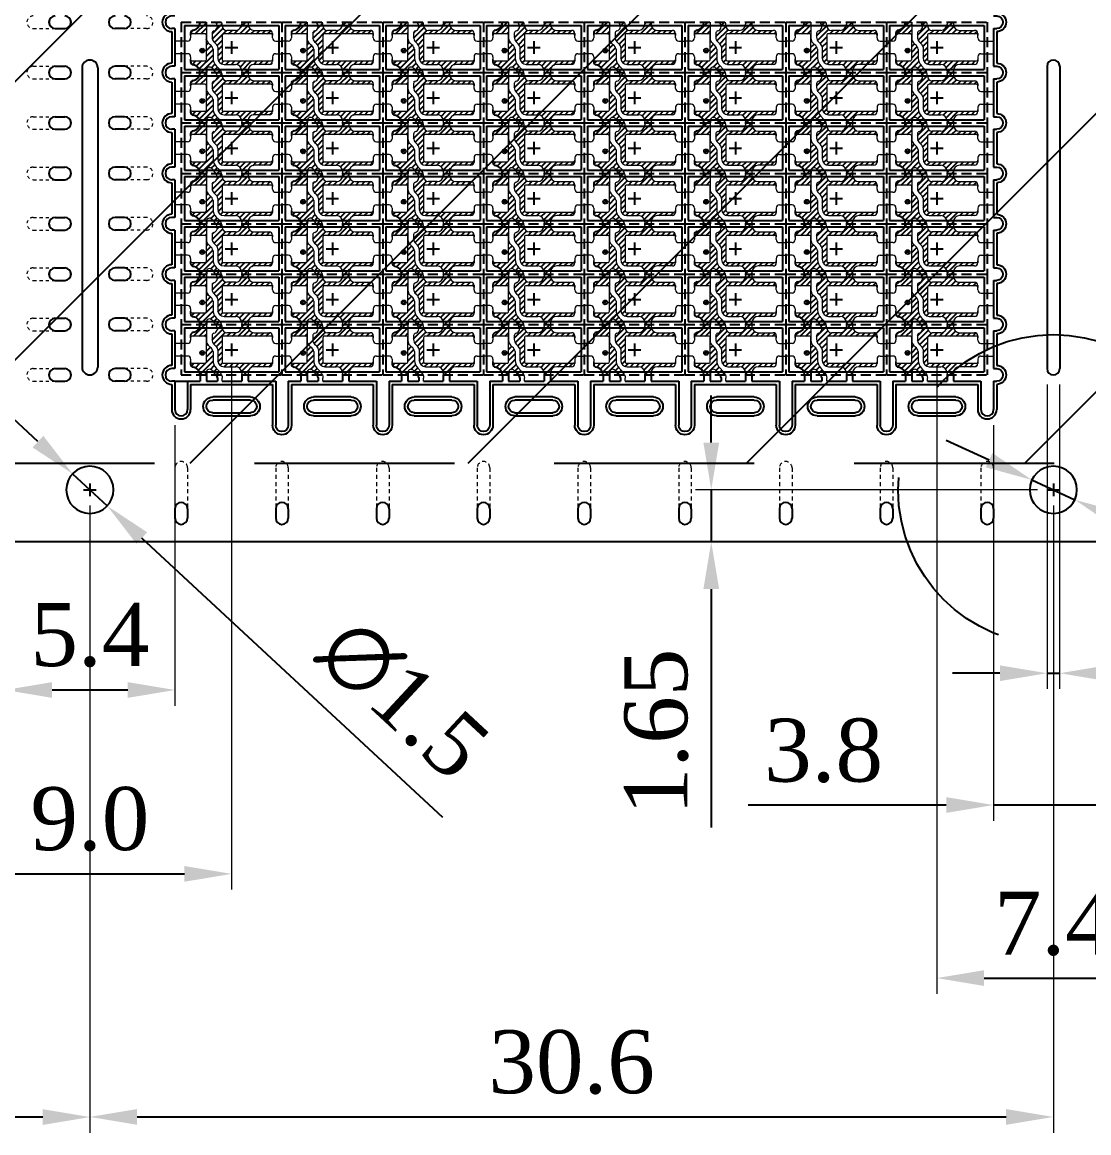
# Model space of a CAD drawing. Header units: millimetres. Extents: x -1672 to -743, y 1116 to 1403.
# Drawn here: x -1048.12 to -1014.25, y 1262.31 to 1297.58 of the extents above; entities that cross this region are included whole.
import ezdxf

# ---------------------------------------------------------------- set-up
doc = ezdxf.new("R2010")
doc.units = ezdxf.units.MM
doc.header["$MEASUREMENT"] = 0
doc.linetypes.add('HIDDEN', pattern=[9.525, 6.35, -3.175])
for name, color, linetype in [('\\M+2A4C1\\M+2B3CE\\M+2B944', 144, 'HIDDEN'), ('bottom side half etching', 6, 'Continuous'), ('c2', 2, 'Continuous'), ('c5', 5, 'Continuous'), ('Hatch', 1, 'HIDDEN')]:
    doc.layers.add(name, color=color, linetype=linetype)
for name, color, linetype, lineweight in [('Dimension', 3, 'Continuous', 5), ('LF', 4, 'Continuous', 25), ('Visble1', 6, 'Continuous', 20)]:
    doc.layers.add(name, color=color, linetype=linetype, lineweight=lineweight)
doc.styles.add('Jentech', font='romantic.ttf')
doc.dimstyles.new('ISO-25', dxfattribs={"dimtxt": 2, "dimasz": 1.5, "dimexe": 0.5, "dimexo": 0.5, "dimgap": 0.7, "dimtad": 1, "dimdec": 3, "dimdsep": 46, "dimtxsty": 'Jentech', "dimcen": 2.5, "dimclre": 256, "dimclrt": 1, "dimadec": 0, "dimazin": 0, "dimtfac": 1, "dimtdec": 3, "dimtmove": 0, "dimatfit": 3, "dimfxl": 0, "dimlwe": -1, "dimarcsym": 0})

# ---------------------------------------------------------------- blocks, each defined once
blk = doc.blocks.new('*D132')
at = {"layer": 'Defpoints', "color": 0}
for p in [(-1015.572, 1286.581), (-1015.172, 1286.581), (-1015.172, 1276.908)]:
    blk.add_point(p, dxfattribs=at)
at = {"layer": 'Dimension'}
for p, q in [((-1015.572, 1286.081), (-1015.572, 1276.408)), ((-1015.172, 1286.081), (-1015.172, 1276.408))]:
    blk.add_line(p, q, dxfattribs=at)
at = {"layer": 'Dimension', "color": 0, "lineweight": -2}
for p, q in [((-1017.072, 1276.908), (-1018.572, 1276.908)), ((-1015.572, 1276.908), (-1015.172, 1276.908)), ((-1013.672, 1276.908), (-1007.225, 1276.908))]:
    blk.add_line(p, q, dxfattribs=at)
at = {"layer": 'Dimension', "color": 0}
for points in [[(-1017.072, 1277.158), (-1017.072, 1276.658), (-1015.572, 1276.908)], [(-1013.672, 1277.158), (-1013.672, 1276.658), (-1015.172, 1276.908)]]:
    blk.add_solid(points, dxfattribs=at)
at = {"layer": 'Dimension', "color": 1, "insert": (-1009.698, 1278.632), "char_height": 2, "attachment_point": 5, "style": 'Jentech'}
blk.add_mtext('0.4', dxfattribs=at)
blk = doc.blocks.new('*D85')
at = {"layer": 'Defpoints', "color": 0}
for p in [(-1017.272, 1285.281), (-1013.472, 1285.281), (-1017.272, 1272.722)]:
    blk.add_point(p, dxfattribs=at)
at = {"layer": 'Dimension'}
for p, q in [((-1017.272, 1284.781), (-1017.272, 1272.222)), ((-1013.472, 1284.781), (-1013.472, 1272.222))]:
    blk.add_line(p, q, dxfattribs=at)
at = {"layer": 'Dimension', "color": 0, "lineweight": -2}
for p, q in [((-1018.772, 1272.722), (-1025.068, 1272.722)), ((-1013.472, 1272.722), (-1017.272, 1272.722)), ((-1011.972, 1272.722), (-1010.472, 1272.722))]:
    blk.add_line(p, q, dxfattribs=at)
at = {"layer": 'Dimension', "color": 0}
for points in [[(-1018.772, 1272.972), (-1018.772, 1272.472), (-1017.272, 1272.722)], [(-1011.972, 1272.972), (-1011.972, 1272.472), (-1013.472, 1272.722)]]:
    blk.add_solid(points, dxfattribs=at)
at = {"layer": 'Dimension', "color": 1, "insert": (-1022.67, 1274.444), "char_height": 2, "attachment_point": 5, "style": 'Jentech'}
blk.add_mtext('3.8', dxfattribs=at)
blk = doc.blocks.new('*D86')
at = {"layer": 'Defpoints', "color": 0}
for p in [(-1048.672, 1285.281), (-1043.272, 1285.281), (-1048.672, 1276.375)]:
    blk.add_point(p, dxfattribs=at)
at = {"layer": 'Dimension'}
for p, q in [((-1048.672, 1284.781), (-1048.672, 1275.875)), ((-1043.272, 1284.781), (-1043.272, 1275.875))]:
    blk.add_line(p, q, dxfattribs=at)
at = {"layer": 'Dimension', "color": 0, "lineweight": -2}
blk.add_line((-1044.772, 1276.375), (-1047.172, 1276.375), dxfattribs=at)
at = {"layer": 'Dimension', "color": 0}
for points in [[(-1047.172, 1276.625), (-1047.172, 1276.125), (-1048.672, 1276.375)], [(-1044.772, 1276.625), (-1044.772, 1276.125), (-1043.272, 1276.375)]]:
    blk.add_solid(points, dxfattribs=at)
at = {"layer": 'Dimension', "color": 1, "insert": (-1045.972, 1278.115), "char_height": 2, "attachment_point": 5, "style": 'Jentech'}
blk.add_mtext('5.4', dxfattribs=at)
blk = doc.blocks.new('*D134')
at = {"layer": 'Defpoints', "color": 0}
for p in [(-1046.522, 1283.241), (-1045.422, 1282.221)]:
    blk.add_point(p, dxfattribs=at)
at = {"layer": 'Dimension', "color": 0, "lineweight": -2}
for p, q in [((-1047.621, 1284.261), (-1048.72, 1285.282)), ((-1046.522, 1283.241), (-1045.422, 1282.221)), ((-1034.765, 1272.329), (-1044.323, 1281.2))]:
    blk.add_line(p, q, dxfattribs=at)
at = {"layer": 'Dimension', "color": 0}
for points in [[(-1047.451, 1284.445), (-1047.791, 1284.078), (-1046.522, 1283.241)], [(-1044.153, 1281.383), (-1044.493, 1281.017), (-1045.422, 1282.221)]]:
    blk.add_solid(points, dxfattribs=at)
at = {"layer": 'Dimension', "color": 1, "insert": (-1036.019, 1276.091), "char_height": 2, "attachment_point": 5, "rotation": 317.1345, "style": 'Jentech'}
blk.add_mtext('∅1.5', dxfattribs=at)
blk = doc.blocks.new('*D91')
at = {"layer": 'Defpoints', "color": 0}
for p in [(-1050.472, 1287.181), (-1041.472, 1287.181), (-1041.472, 1270.536)]:
    blk.add_point(p, dxfattribs=at)
at = {"layer": 'Dimension'}
for p, q in [((-1050.472, 1286.681), (-1050.472, 1270.036)), ((-1041.472, 1286.681), (-1041.472, 1270.036))]:
    blk.add_line(p, q, dxfattribs=at)
at = {"layer": 'Dimension', "color": 0, "lineweight": -2}
blk.add_line((-1048.972, 1270.536), (-1042.972, 1270.536), dxfattribs=at)
at = {"layer": 'Dimension', "color": 0}
for points in [[(-1048.972, 1270.786), (-1048.972, 1270.286), (-1050.472, 1270.536)], [(-1042.972, 1270.786), (-1042.972, 1270.286), (-1041.472, 1270.536)]]:
    blk.add_solid(points, dxfattribs=at)
at = {"layer": 'Dimension', "color": 1, "insert": (-1045.972, 1272.27), "char_height": 2, "attachment_point": 5, "style": 'Jentech'}
blk.add_mtext('9.0', dxfattribs=at)
blk = doc.blocks.new('*D92')
at = {"layer": 'Defpoints', "color": 0}
for p in [(-1019.072, 1287.181), (-1011.672, 1287.181), (-1011.672, 1267.227)]:
    blk.add_point(p, dxfattribs=at)
at = {"layer": 'Dimension'}
for p, q in [((-1019.072, 1286.681), (-1019.072, 1266.727)), ((-1011.672, 1286.681), (-1011.672, 1266.727))]:
    blk.add_line(p, q, dxfattribs=at)
at = {"layer": 'Dimension', "color": 0, "lineweight": -2}
blk.add_line((-1017.572, 1267.227), (-1013.172, 1267.227), dxfattribs=at)
at = {"layer": 'Dimension', "color": 0}
for points in [[(-1017.572, 1267.477), (-1017.572, 1266.977), (-1019.072, 1267.227)], [(-1013.172, 1267.477), (-1013.172, 1266.977), (-1011.672, 1267.227)]]:
    blk.add_solid(points, dxfattribs=at)
at = {"layer": 'Dimension', "color": 1, "insert": (-1015.372, 1268.95), "char_height": 2, "attachment_point": 5, "style": 'Jentech'}
blk.add_mtext('7.4', dxfattribs=at)
blk = doc.blocks.new('*U30')
at = {"layer": 'bottom side half etching'}
for p, q in [((-0.6, 0.3), (0.6, 0.3)), ((0.6, -0.3), (-0.6, -0.3))]:
    blk.add_line(p, q, dxfattribs=at)
for centre, start, end in [((-0.6, 0), 90, 270), ((0.6, 0), 270, 90)]:
    blk.add_arc(centre, 0.3, start, end, dxfattribs=at)
at = {"layer": 'LF'}
for p, q in [((-0.6, 0.2), (0.6, 0.2)), ((0.6, -0.2), (-0.6, -0.2))]:
    blk.add_line(p, q, dxfattribs=at)
for centre, start, end in [((-0.6, 0), 90, 270), ((0.6, 0), 270, 90)]:
    blk.add_arc(centre, 0.2, start, end, dxfattribs=at)
blk = doc.blocks.new('*U27')
at = {"layer": 'bottom side half etching'}
for p, q in [((-0.3, -0.75), (-0.3, 0.55)), ((0.3, -0.75), (0.3, 0.55))]:
    blk.add_line(p, q, dxfattribs=at)
blk.add_arc((0, 0.55), 0.3, 0, 180, dxfattribs=at)
at = {"layer": 'LF'}
for p, q in [((-0.2, -0.85), (-0.2, 0.55)), ((0.2, -0.85), (0.2, 0.55))]:
    blk.add_line(p, q, dxfattribs=at)
blk.add_arc((0, 0.55), 0.2, 0, 180, dxfattribs=at)
blk = doc.blocks.new('*U40')
at = {"layer": 'bottom side half etching'}
blk.add_line((-1.3, 0.2), (1.3, 0.2), dxfattribs=at)
at = {"layer": 'LF'}
for p, q in [((-1.4, 0.1), (-1, 0.1)), ((-1, -0.1), (-1, 0.1)), ((-0.8, 0.1), (-0.45, 0.1)), ((-0.8, -0.1), (-0.8, 0.1)), ((-0.45, 0.014), (-0.45, 0.1)), ((-0.3, 0.1), (0.325, 0.1)), ((0.325, -0.1), (0.325, 0.1)), ((0.525, 0.1), (1.4, 0.1)), ((0.525, -0.1), (0.525, 0.1))]:
    blk.add_line(p, q, dxfattribs=at)
at = {"layer": 'LF', "lineweight": 9}
for p, q in [((-0.3, 0.1), (-0.3, -0.001)), ((-0.3, 0.01), (-0.3, -0.001)), ((-0.512, -0.1), (-0.471, -0.048))]:
    blk.add_line(p, q, dxfattribs=at)
at = {"layer": 'LF'}
blk.add_arc((-0.55, 0.014), 0.1, 321.8974, 0, dxfattribs=at)
at = {"layer": 'LF', "lineweight": 9}
blk.add_arc((-0.6, -0.001), 0.3, 340.7018, 0, dxfattribs=at)
blk = doc.blocks.new('*U23')
at = {"layer": 'bottom side half etching'}
blk.add_arc((0.15, 0), 0.3, 90, 270, dxfattribs=at)
at = {"layer": 'LF'}
for p, q in [((0.25, 0.2), (0.15, 0.2)), ((0.25, -0.2), (0.15, -0.2))]:
    blk.add_line(p, q, dxfattribs=at)
blk.add_arc((0.15, 0), 0.2, 90, 270, dxfattribs=at)
blk = doc.blocks.new('*U28')
at = {"layer": 'LF'}
blk.add_line((-0.2, 0), (0.2, 0), dxfattribs=at)
blk = doc.blocks.new('*U26')
at = {"layer": 'bottom side half etching'}
blk.add_arc((0.15, 0), 0.3, 90, 270, dxfattribs=at)
at = {"layer": 'LF'}
for p, q in [((0.25, 0.2), (0.15, 0.2)), ((0.25, -0.2), (0.15, -0.2))]:
    blk.add_line(p, q, dxfattribs=at)
blk.add_arc((0.15, 0), 0.2, 90, 270, dxfattribs=at)
blk = doc.blocks.new('*D154')
at = {"layer": 'Defpoints', "color": 0}
for p in [(-1045.972, 1282.731), (-1015.372, 1282.731), (-1015.372, 1262.818)]:
    blk.add_point(p, dxfattribs=at)
at = {"layer": 'Dimension'}
for p, q in [((-1045.972, 1282.231), (-1045.972, 1262.318)), ((-1015.372, 1282.231), (-1015.372, 1262.318))]:
    blk.add_line(p, q, dxfattribs=at)
at = {"layer": 'Dimension', "color": 0, "lineweight": -2}
blk.add_line((-1044.472, 1262.818), (-1016.872, 1262.818), dxfattribs=at)
at = {"layer": 'Dimension', "color": 0}
for points in [[(-1044.472, 1263.068), (-1044.472, 1262.568), (-1045.972, 1262.818)], [(-1016.872, 1263.068), (-1016.872, 1262.568), (-1015.372, 1262.818)]]:
    blk.add_solid(points, dxfattribs=at)
at = {"layer": 'Dimension', "color": 1, "insert": (-1030.672, 1264.549), "char_height": 2, "attachment_point": 5, "style": 'Jentech'}
blk.add_mtext('30.6', dxfattribs=at)
blk = doc.blocks.new('*D155')
at = {"layer": 'Defpoints', "color": 0}
for p in [(-1076.572, 1282.731), (-1045.972, 1282.731), (-1076.572, 1262.814)]:
    blk.add_point(p, dxfattribs=at)
at = {"layer": 'Dimension'}
for p, q in [((-1076.572, 1282.231), (-1076.572, 1262.314)), ((-1045.972, 1282.231), (-1045.972, 1262.314))]:
    blk.add_line(p, q, dxfattribs=at)
at = {"layer": 'Dimension', "color": 0, "lineweight": -2}
blk.add_line((-1047.472, 1262.814), (-1075.072, 1262.814), dxfattribs=at)
at = {"layer": 'Dimension', "color": 0}
for points in [[(-1075.072, 1263.064), (-1075.072, 1262.564), (-1076.572, 1262.814)], [(-1047.472, 1263.064), (-1047.472, 1262.564), (-1045.972, 1262.814)]]:
    blk.add_solid(points, dxfattribs=at)
at = {"layer": 'Dimension', "color": 1, "insert": (-1061.272, 1264.545), "char_height": 2, "attachment_point": 5, "style": 'Jentech'}
blk.add_mtext('30.6', dxfattribs=at)
blk = doc.blocks.new('*D157')
at = {"layer": 'Defpoints', "color": 0}
for p in [(-1015.372, 1282.731), (-1026.238, 1281.081), (-1015.572, 1281.081)]:
    blk.add_point(p, dxfattribs=at)
at = {"layer": 'Dimension', "color": 0, "lineweight": -2}
for p, q in [((-1026.238, 1284.231), (-1026.238, 1285.731)), ((-1026.238, 1282.731), (-1026.238, 1281.081)), ((-1026.238, 1279.581), (-1026.238, 1272.012))]:
    blk.add_line(p, q, dxfattribs=at)
at = {"layer": 'Dimension'}
for p, q in [((-1015.872, 1282.731), (-1026.738, 1282.731)), ((-1016.072, 1281.081), (-1026.738, 1281.081))]:
    blk.add_line(p, q, dxfattribs=at)
at = {"layer": 'Dimension', "color": 0}
for points in [[(-1026.488, 1284.231), (-1025.988, 1284.231), (-1026.238, 1282.731)], [(-1026.488, 1279.581), (-1025.988, 1279.581), (-1026.238, 1281.081)]]:
    blk.add_solid(points, dxfattribs=at)
at = {"layer": 'Dimension', "color": 1, "insert": (-1027.978, 1275.046), "char_height": 2, "attachment_point": 5, "rotation": 90, "style": 'Jentech'}
blk.add_mtext('1.65', dxfattribs=at)
blk = doc.blocks.new('*D159')
at = {"layer": 'Defpoints', "color": 0}
for p in [(-1016.053, 1283.045), (-1014.691, 1282.416)]:
    blk.add_point(p, dxfattribs=at)
at = {"layer": 'Dimension', "color": 0, "lineweight": -2}
for p, q in [((-1017.415, 1283.674), (-1018.776, 1284.303)), ((-1016.053, 1283.045), (-1014.691, 1282.416)), ((-1001.38, 1276.268), (-1013.329, 1281.787))]:
    blk.add_line(p, q, dxfattribs=at)
at = {"layer": 'Dimension', "color": 0}
for points in [[(-1017.31, 1283.901), (-1017.519, 1283.447), (-1016.053, 1283.045)], [(-1013.224, 1282.014), (-1013.434, 1281.56), (-1014.691, 1282.416)]]:
    blk.add_solid(points, dxfattribs=at)
at = {"layer": 'Dimension', "color": 1, "insert": (-1003.739, 1279.455), "char_height": 2, "attachment_point": 5, "rotation": 335.2078, "style": 'Jentech'}
blk.add_mtext('∅1.5', dxfattribs=at)
blk = doc.blocks.new('without tunnel')
at = {"layer": 'Dimension'}
h = blk.add_hatch(dxfattribs=at)
h.set_pattern_fill('AR-HBONE', color=256, scale=0.2, style=0)
h.set_pattern_definition([(45, (-4678.2712, -3546.139), (9e-17, 1.13137085), [2.4, -0.8]), (135, (-4677.70555, -3545.5733), (9e-17, 1.13137085), [2.4, -0.8])])
h.paths.add_polyline_path([(-20.1, -2, 1), (-17.1, -2, 1)])
at = {"layer": 'Hatch'}
h = blk.add_hatch(dxfattribs=at)
h.set_pattern_fill('ANSI31', color=256, scale=20)
h.set_pattern_definition([(45, (2985.13, -1225.2742), (-1.767767, 1.767767), [])])
h.paths.add_polyline_path([(-16, 14), (-20.42, 14, -0.259589), (-24.29, 11.05, 0.372825), (-26, 9.07), (-26, 7.6, -0.414214), (-25, 8.6), (-17, 8.6, -0.414214), (-16, 7.6)])
h.paths.add_polyline_path([(-16, 16), (-20, 16, -0.103244), (-20.42, 14), (-16, 14)])
h.paths.add_polyline_path([(-9.75, -11.75, -0.198912), (-11.8, -6.8), (-11.8, -1.13, 0.172187), (-13.57, 1.7), (-14.83, 2.96, -0.198912), (-16, 5.78), (-16, -7.6, -0.414214), (-17, -8.6), (-25, -8.6, -0.414214), (-26, -7.6), (-26, -9.07, 0.372825), (-24.29, -11.05, -0.259589), (-20.42, -14), (-15.95, -14, -0.630407), (-12.43, -13.22), (-11.81, -14), (-7.51, -14, 0.014872), (-7.76, -13.74)])
h.paths.add_polyline_path([(-16, -14.45, -0.056727), (-15.95, -14), (-20.42, -14, -0.103244), (-20, -16), (-16, -16)])
h.paths.add_polyline_path([(-7.51, -14), (-11.81, -14), (-10.24, -16), (-6.34, -16, 0.097582)])
h.paths.add_polyline_path([(-5, 8.6), (25, 8.6, -0.414214), (26, 7.6), (26, 8.8, 0.414214), (24, 10.8), (14.5, 10.8, -0.356394), (10.58, 14), (6.42, 14, -0.356394), (2.5, 10.8), (-3, 10.8, -0.414214), (-6, 13.8), (-6, 14), (-9.08, 14, -0.393336), (-11.23, 10.52, 0.337319), (-12.4, 8.98), (-12.4, 6.43, 0.198912), (-11.23, 3.6), (-10.57, 2.94, -0.172187), (-8.8, 0.11), (-8.8, -6.8, 0.414214), (-4.8, -10.8), (2.5, -10.8, -0.356394), (6.42, -14), (10.58, -14, -0.356394), (14.5, -10.8), (24, -10.8, 0.414214), (26, -8.8), (26, -7.6, -0.414214), (25, -8.6), (-5, -8.6, -0.414214), (-6, -7.6), (-6, 7.6, -0.414214)])
h.paths.add_polyline_path([(-6.34, 16), (-10.24, 16), (-9.66, 15.26, -0.117374), (-9.08, 14), (-6, 14, 0.085121)])
h.paths.add_polyline_path([(10.5, 16), (6.5, 16), (6.5, 14.8, -0.050382), (6.42, 14), (10.58, 14, -0.050382), (10.5, 14.8)])
h.paths.add_polyline_path([(10.5, -14.8, -0.050382), (10.58, -14), (6.42, -14, -0.050382), (6.5, -14.8), (6.5, -16), (10.5, -16)])
at = {"layer": '\\M+2A4C1\\M+2B3CE\\M+2B944'}
for p, q in [((-32, 16), (-32, -16)), ((-32, 16), (32, 16)), ((32, 16), (32, -16)), ((-32, -16), (32, -16))]:
    blk.add_line(p, q, dxfattribs=at)
at = {"layer": 'bottom side half etching', "lineweight": 9}
blk.add_line((-26, 7.6), (-26, 6), dxfattribs=at)
for points in [[(-26, -7.6), (-26, -7.6, 0.414214), (-25, -8.6), (-17, -8.6, 0.414214), (-16, -7.6), (-16, 7.6, 0.414214), (-17, 8.6), (-25, 8.6, 0.414214), (-26, 7.6), (-26, 6)], [(26, 7.6), (26, 7.6, 0.414214), (25, 8.6), (-5, 8.6, 0.414214), (-6, 7.6), (-6, -7.6, 0.414214), (-5, -8.6), (25, -8.6, 0.414214), (26, -7.6), (26, -7.6)]]:
    blk.add_lwpolyline(points, format="xyb", dxfattribs=at)
for centre, start, end in [((-28, 6), 270, 0), ((28, 6), 180, 270), ((-28, -6), 0, 90), ((28, -6), 90, 180)]:
    blk.add_arc(centre, 2, start, end, dxfattribs=at)
at = {"layer": 'c2'}
for p, q in [((-30, 14), (-30, -14)), ((-30, 14), (30, 14)), ((30, 14), (30, -14)), ((-4, 0), (4, 0)), ((0, 4), (0, -4)), ((-30, -14), (30, -14))]:
    blk.add_line(p, q, dxfattribs=at)
at = {"layer": 'LF', "lineweight": 9}
for p, q in [((-16, 16), (-16, 5.78)), ((-10.24, 16), (-9.66, 15.26)), ((6.5, 16), (6.5, 14.8)), ((10.5, 16), (10.5, 14.8)), ((-26, 7.54), (-26, 9.07)), ((-12.4, 8.98), (-12.4, 6.43)), ((-6, 13.8), (-6, 14.02)), ((2.5, 10.8), (-3, 10.8)), ((14.5, 10.8), (24, 10.8)), ((26, 8.8), (26, 7.6)), ((-14.83, 2.96), (-13.57, 1.7)), ((-14.83, 2.96), (-13.57, 1.7)), ((-11.23, 3.6), (-10.57, 2.94)), ((-11.23, 3.6), (-10.57, 2.94)), ((-8.8, 0.11), (-8.8, -6.8)), ((-11.8, -1.13), (-11.8, -6.8)), ((-26, -9.07), (-26, -7.54)), ((-12.43, -13.22), (-10.24, -16)), ((-9.75, -11.75), (-7.76, -13.74)), ((-4.8, -10.8), (2.5, -10.8)), ((24, -10.8), (14.5, -10.8)), ((26, -7.6), (26, -8.8)), ((6.5, -14.8), (6.5, -16)), ((10.5, -14.8), (10.5, -16))]:
    blk.add_line(p, q, dxfattribs=at)
at = {"layer": 'LF', "ltscale": 0.1}
blk.add_line((-16, -14.45), (-16, -16), dxfattribs=at)
at = {"layer": 'LF', "lineweight": 9}
blk.add_circle((-18.6, -2), 1.5, dxfattribs=at)
at = {"layer": 'LF', "ltscale": 0.1}
for centre, radius, start, end in [((-25, 16), 5, 278.21321, 0), ((-24, 9.07), 2, 98.21321, 180), ((-24, -9.07), 2, 180, 261.78679), ((-25, -16), 5, 0, 81.78679)]:
    blk.add_arc(centre, radius, start, end, dxfattribs=at)
at = {"layer": 'LF', "lineweight": 9}
for centre, radius, start, end in [((-12.02, 13.41), 3, 285.4391, 38.10257), ((-12, 14.02), 6, 0, 19.29823), ((2.5, 14.8), 4, 270, 0), ((14.5, 14.8), 4, 180, 270), ((-10.8, 8.98), 1.6, 105.14573, 180), ((-3, 13.8), 3, 180, 270), ((24, 8.8), 2, 0, 90), ((-12, 5.78), 4, 180, 225), ((-16.67, -2.21), 4.99, 12.52119, 51.60039), ((-8.4, 6.43), 4, 180, 225), ((-8.4, 6.43), 4, 180, 225), ((-13.67, -0.97), 4.99, 12.52119, 51.60039), ((-4.8, -6.8), 7, 180, 225), ((-4.8, -6.8), 4, 180, 270), ((-14, -14.45), 2, 38.10257, 180), ((-12, -17.98), 6, 19.29823, 45), ((2.5, -14.8), 4, 360, 90), ((14.5, -14.8), 4, 90, 180), ((24, -8.8), 2, 270, 360)]:
    blk.add_arc(centre, radius, start, end, dxfattribs=at)
at = {"layer": 'Visble1'}
for p, q in [((26, 6), (26, 7.6)), ((-28, 4), (-32, 4)), ((28, 4), (32, 4)), ((-28, -4), (-32, -4)), ((-26, -6), (-26, -7.6)), ((26, -6), (26, -7.6)), ((28, -4), (32, -4))]:
    blk.add_line(p, q, dxfattribs=at)
blk = doc.blocks.new('Edge')
at = {"layer": 'LF'}
for p, q in [((0, 0.6), (0, 0)), ((0, 0), (0, -0.6))]:
    blk.add_line(p, q, dxfattribs=at)
at = {"layer": 'Visble1'}
for p, q in [((0.2, 0.2), (0, 0.2)), ((0.2, -0.2), (0, -0.2))]:
    blk.add_line(p, q, dxfattribs=at)

msp = doc.modelspace()

# ---------------------------------------------------------------- hatches: boundary and pattern name
at = {"layer": 'Hatch', "lineweight": -2}
h = msp.add_hatch(dxfattribs=at)
h.set_pattern_fill('ANSI31', color=256, scale=50)
h.set_pattern_definition([(45, (-1418.952, 1800.1436), (-4.41942, 4.41942), [])])
h.paths.add_polyline_path([(-1107.422, 1353.5807), (-1107.422, 1283.5807), (-985.0219, 1283.5807), (-985.0219, 1353.5807)])

# ---------------------------------------------------------------- linework, layer by layer
at = {"layer": 'bottom side half etching'}
for p, q in [((-1043.3719, 1297.2807), (-1043.3719, 1296.2807)), ((-1017.1719, 1297.2807), (-1017.1719, 1296.2807)), ((-1043.3719, 1295.6807), (-1043.3719, 1294.6807)), ((-1017.1719, 1295.6807), (-1017.1719, 1294.6807)), ((-1043.3719, 1294.0807), (-1043.3719, 1293.0807)), ((-1017.1719, 1294.0807), (-1017.1719, 1293.0807)), ((-1043.3719, 1292.4807), (-1043.3719, 1291.4807)), ((-1017.1719, 1292.4807), (-1017.1719, 1291.4807)), ((-1043.3719, 1290.8807), (-1043.3719, 1289.8807)), ((-1017.1719, 1290.8807), (-1017.1719, 1289.8807)), ((-1043.3719, 1289.2807), (-1043.3719, 1288.2807)), ((-1017.1719, 1289.2807), (-1017.1719, 1288.2807)), ((-1043.3719, 1287.6807), (-1043.3719, 1286.6807)), ((-1017.1719, 1287.6807), (-1017.1719, 1286.6807)), ((-1043.3719, 1286.0807), (-1043.3719, 1285.2807)), ((-1042.7719, 1286.0807), (-1042.7719, 1285.2807)), ((-1017.7719, 1286.0807), (-1017.7719, 1285.2807)), ((-1017.1719, 1286.0807), (-1017.1719, 1285.2807))]:
    msp.add_line(p, q, dxfattribs=at)
for centre in [(-1043.0719, 1285.2807), (-1017.4719, 1285.2807)]:
    msp.add_arc(centre, 0.3, 180, 0, dxfattribs=at)
at = {"layer": 'c2'}
for p, q in [((-1046.1719, 1282.7307), (-1045.7719, 1282.7307)), ((-1046.1719, 1282.7307), (-1045.7719, 1282.7307)), ((-1046.1719, 1282.7307), (-1045.7719, 1282.7307)), ((-1046.1719, 1282.7307), (-1045.7719, 1282.7307)), ((-1045.9719, 1282.9307), (-1045.9719, 1282.5307)), ((-1045.9719, 1282.9307), (-1045.9719, 1282.5307)), ((-1045.9719, 1282.9307), (-1045.9719, 1282.5307)), ((-1045.9719, 1282.9307), (-1045.9719, 1282.5307))]:
    msp.add_line(p, q, dxfattribs=at)
at = {"layer": 'c5'}
for p, q in [((-1015.5719, 1282.7307), (-1015.1719, 1282.7307)), ((-1015.5719, 1282.7307), (-1015.1719, 1282.7307)), ((-1015.5719, 1282.7307), (-1015.1719, 1282.7307)), ((-1015.5719, 1282.7307), (-1015.1719, 1282.7307)), ((-1015.3719, 1282.9307), (-1015.3719, 1282.5307)), ((-1015.3719, 1282.9307), (-1015.3719, 1282.5307)), ((-1015.3719, 1282.9307), (-1015.3719, 1282.5307)), ((-1015.3719, 1282.9307), (-1015.3719, 1282.5307))]:
    msp.add_line(p, q, dxfattribs=at)
at = {"layer": 'Hatch'}
msp.add_line((-1107.422, 1283.5807), (-985.0219, 1283.5807), dxfattribs=at)
msp.add_circle((-1015.3719, 1282.7307), 4.9283, dxfattribs=at)
at = {"layer": 'LF'}
for p, q in [((-1047.0719, 1297.3807), (-1046.7719, 1297.3807)), ((-1044.8719, 1297.3807), (-1045.1719, 1297.3807)), ((-1047.0719, 1296.1807), (-1046.7719, 1296.1807)), ((-1046.2219, 1296.1307), (-1046.2219, 1286.6307)), ((-1045.7219, 1296.1307), (-1045.7219, 1286.6307)), ((-1044.8719, 1296.1807), (-1045.1719, 1296.1807)), ((-1015.5719, 1296.1807), (-1015.5719, 1286.5807)), ((-1015.1719, 1296.1807), (-1015.1719, 1286.5807)), ((-1047.0719, 1295.7807), (-1046.7719, 1295.7807)), ((-1044.8719, 1295.7807), (-1045.1719, 1295.7807)), ((-1047.0719, 1294.5807), (-1046.7719, 1294.5807)), ((-1044.8719, 1294.5807), (-1045.1719, 1294.5807)), ((-1047.0719, 1294.1807), (-1046.7719, 1294.1807)), ((-1044.8719, 1294.1807), (-1045.1719, 1294.1807)), ((-1047.0719, 1292.9807), (-1046.7719, 1292.9807)), ((-1044.8719, 1292.9807), (-1045.1719, 1292.9807)), ((-1047.0719, 1292.5807), (-1046.7719, 1292.5807)), ((-1044.8719, 1292.5807), (-1045.1719, 1292.5807)), ((-1043.2719, 1292.5807), (-1043.2719, 1292.0807)), ((-1047.0719, 1291.3807), (-1046.7719, 1291.3807)), ((-1044.8719, 1291.3807), (-1045.1719, 1291.3807)), ((-1047.0719, 1290.9807), (-1046.7719, 1290.9807)), ((-1044.8719, 1290.9807), (-1045.1719, 1290.9807)), ((-1047.0719, 1289.7807), (-1046.7719, 1289.7807)), ((-1044.8719, 1289.7807), (-1045.1719, 1289.7807)), ((-1047.0719, 1289.3807), (-1046.7719, 1289.3807)), ((-1044.8719, 1289.3807), (-1045.1719, 1289.3807)), ((-1047.0719, 1288.1807), (-1046.7719, 1288.1807)), ((-1044.8719, 1288.1807), (-1045.1719, 1288.1807)), ((-1047.0719, 1287.7807), (-1046.7719, 1287.7807)), ((-1044.8719, 1287.7807), (-1045.1719, 1287.7807)), ((-1047.0719, 1286.5807), (-1046.7719, 1286.5807)), ((-1044.8719, 1286.5807), (-1045.1719, 1286.5807)), ((-1047.0719, 1286.1807), (-1046.7719, 1286.1807)), ((-1044.8719, 1286.1807), (-1045.1719, 1286.1807)), ((-1043.2719, 1286.1807), (-1043.2719, 1285.2807)), ((-1042.8719, 1286.1807), (-1042.8719, 1285.2807)), ((-1017.6719, 1286.1807), (-1017.6719, 1285.2807)), ((-1017.2719, 1286.1807), (-1017.2719, 1285.2807)), ((-1043.2719, 1282.1307), (-1043.2719, 1281.8307)), ((-1042.8719, 1282.1307), (-1042.8719, 1281.8307)), ((-1040.0719, 1282.1307), (-1040.0719, 1281.8307)), ((-1039.6719, 1282.1307), (-1039.6719, 1281.8307)), ((-1036.8719, 1282.1307), (-1036.8719, 1281.8307)), ((-1036.4719, 1282.1307), (-1036.4719, 1281.8307)), ((-1033.6719, 1282.1307), (-1033.6719, 1281.8307)), ((-1033.2719, 1282.1307), (-1033.2719, 1281.8307)), ((-1030.4719, 1282.1307), (-1030.4719, 1281.8307)), ((-1030.0719, 1282.1307), (-1030.0719, 1281.8307)), ((-1027.2719, 1282.1307), (-1027.2719, 1281.8307)), ((-1026.8719, 1282.1307), (-1026.8719, 1281.8307)), ((-1024.0719, 1282.1307), (-1024.0719, 1281.8307)), ((-1023.6719, 1282.1307), (-1023.6719, 1281.8307)), ((-1020.8719, 1282.1307), (-1020.8719, 1281.8307)), ((-1020.4719, 1282.1307), (-1020.4719, 1281.8307)), ((-1017.6719, 1282.1307), (-1017.6719, 1281.8307)), ((-1017.2719, 1282.1307), (-1017.2719, 1281.8307)), ((-1045.9719, 1281.0807), (-1106.7719, 1281.0807)), ((-985.1719, 1281.0807), (-1045.9719, 1281.0807))]:
    msp.add_line(p, q, dxfattribs=at)
for centre, radius, start, end in [((-1047.0719, 1297.5807), 0.2, 90, 270), ((-1046.7719, 1297.5807), 0.2, 270, 90), ((-1045.1719, 1297.5807), 0.2, 90, 270), ((-1044.8719, 1297.5807), 0.2, 270, 90), ((-1047.0719, 1295.9807), 0.2, 90, 270), ((-1046.7719, 1295.9807), 0.2, 270, 90), ((-1045.9719, 1296.1307), 0.25, 90, 180), ((-1045.9719, 1296.1307), 0.25, 0, 90), ((-1045.1719, 1295.9807), 0.2, 90, 270), ((-1044.8719, 1295.9807), 0.2, 270, 90), ((-1015.3719, 1296.1807), 0.2, 90, 180), ((-1015.3719, 1296.1807), 0.2, 0, 90), ((-1047.0719, 1294.3807), 0.2, 90, 270), ((-1046.7719, 1294.3807), 0.2, 270, 90), ((-1045.1719, 1294.3807), 0.2, 90, 270), ((-1044.8719, 1294.3807), 0.2, 270, 90), ((-1047.0719, 1292.7807), 0.2, 90, 270), ((-1046.7719, 1292.7807), 0.2, 270, 90), ((-1045.1719, 1292.7807), 0.2, 90, 270), ((-1044.8719, 1292.7807), 0.2, 270, 90), ((-1047.0719, 1291.1807), 0.2, 90, 270), ((-1046.7719, 1291.1807), 0.2, 270, 90), ((-1045.1719, 1291.1807), 0.2, 90, 270), ((-1044.8719, 1291.1807), 0.2, 270, 90), ((-1047.0719, 1289.5807), 0.2, 90, 270), ((-1046.7719, 1289.5807), 0.2, 270, 90), ((-1045.1719, 1289.5807), 0.2, 90, 270), ((-1044.8719, 1289.5807), 0.2, 270, 90), ((-1047.0719, 1287.9807), 0.2, 90, 270), ((-1046.7719, 1287.9807), 0.2, 270, 90), ((-1045.1719, 1287.9807), 0.2, 90, 270), ((-1044.8719, 1287.9807), 0.2, 270, 90), ((-1047.0719, 1286.3807), 0.2, 90, 270), ((-1046.7719, 1286.3807), 0.2, 270, 90), ((-1045.9719, 1286.6307), 0.25, 180, 270), ((-1045.9719, 1286.6307), 0.25, 270, 0), ((-1045.1719, 1286.3807), 0.2, 90, 270), ((-1044.8719, 1286.3807), 0.2, 270, 90), ((-1015.3719, 1286.5807), 0.2, 180, 270), ((-1015.3719, 1286.5807), 0.2, 270, 0), ((-1043.0719, 1285.2807), 0.2, 180, 0), ((-1017.4719, 1285.2807), 0.2, 180, 0), ((-1045.9719, 1282.7307), 0.75, 90, 270), ((-1045.9719, 1282.7307), 0.75, 270, 90), ((-1015.3719, 1282.7307), 0.75, 90, 270), ((-1015.3719, 1282.7307), 0.75, 270, 90), ((-1043.0719, 1282.1307), 0.2, 0, 180), ((-1039.8719, 1282.1307), 0.2, 0, 180), ((-1036.6719, 1282.1307), 0.2, 0, 180), ((-1033.4719, 1282.1307), 0.2, 0, 180), ((-1030.2719, 1282.1307), 0.2, 0, 180), ((-1027.0719, 1282.1307), 0.2, 0, 180), ((-1023.8719, 1282.1307), 0.2, 0, 180), ((-1020.6719, 1282.1307), 0.2, 0, 180), ((-1017.4719, 1282.1307), 0.2, 0, 180), ((-1043.0719, 1281.8307), 0.2, 180, 0), ((-1039.8719, 1281.8307), 0.2, 180, 0), ((-1036.6719, 1281.8307), 0.2, 180, 0), ((-1033.4719, 1281.8307), 0.2, 180, 0), ((-1030.2719, 1281.8307), 0.2, 180, 0), ((-1027.0719, 1281.8307), 0.2, 180, 0), ((-1023.8719, 1281.8307), 0.2, 180, 0), ((-1020.6719, 1281.8307), 0.2, 180, 0), ((-1017.4719, 1281.8307), 0.2, 180, 0)]:
    msp.add_arc(centre, radius, start, end, dxfattribs=at)
at = {"layer": 'Visble1', "linetype": 'HIDDEN', "ltscale": 0.01}
for p, q in [((-1047.7719, 1297.3807), (-1047.0719, 1297.3807)), ((-1044.1719, 1297.3807), (-1044.8719, 1297.3807)), ((-1047.7719, 1296.1807), (-1047.0719, 1296.1807)), ((-1044.1719, 1296.1807), (-1044.8719, 1296.1807)), ((-1047.7719, 1295.7807), (-1047.0719, 1295.7807)), ((-1044.1719, 1295.7807), (-1044.8719, 1295.7807)), ((-1047.7719, 1294.5807), (-1047.0719, 1294.5807)), ((-1044.1719, 1294.5807), (-1044.8719, 1294.5807)), ((-1047.7719, 1294.1807), (-1047.0719, 1294.1807)), ((-1044.1719, 1294.1807), (-1044.8719, 1294.1807)), ((-1047.7719, 1292.9807), (-1047.0719, 1292.9807)), ((-1044.1719, 1292.9807), (-1044.8719, 1292.9807)), ((-1047.7719, 1292.5807), (-1047.0719, 1292.5807)), ((-1044.1719, 1292.5807), (-1044.8719, 1292.5807)), ((-1047.7719, 1291.3807), (-1047.0719, 1291.3807)), ((-1044.1719, 1291.3807), (-1044.8719, 1291.3807)), ((-1047.7719, 1290.9807), (-1047.0719, 1290.9807)), ((-1044.1719, 1290.9807), (-1044.8719, 1290.9807)), ((-1047.7719, 1289.7807), (-1047.0719, 1289.7807)), ((-1044.1719, 1289.7807), (-1044.8719, 1289.7807)), ((-1047.7719, 1289.3807), (-1047.0719, 1289.3807)), ((-1044.1719, 1289.3807), (-1044.8719, 1289.3807)), ((-1047.7719, 1288.1807), (-1047.0719, 1288.1807)), ((-1044.1719, 1288.1807), (-1044.8719, 1288.1807)), ((-1047.7719, 1287.7807), (-1047.0719, 1287.7807)), ((-1044.1719, 1287.7807), (-1044.8719, 1287.7807)), ((-1047.7719, 1286.5807), (-1047.0719, 1286.5807)), ((-1044.1719, 1286.5807), (-1044.8719, 1286.5807)), ((-1047.7719, 1286.1807), (-1047.0719, 1286.1807)), ((-1044.1719, 1286.1807), (-1044.8719, 1286.1807))]:
    msp.add_line(p, q, dxfattribs=at)
at = {"layer": 'Visble1', "linetype": 'HIDDEN', "ltscale": 0.02}
for p, q in [((-1043.2719, 1283.4307), (-1043.2719, 1282.1307)), ((-1042.8719, 1283.4307), (-1042.8719, 1282.1307)), ((-1040.0719, 1283.4307), (-1040.0719, 1282.1307)), ((-1039.6719, 1283.4307), (-1039.6719, 1282.1307)), ((-1036.8719, 1283.4307), (-1036.8719, 1282.1307)), ((-1036.4719, 1283.4307), (-1036.4719, 1282.1307)), ((-1033.6719, 1283.4307), (-1033.6719, 1282.1307)), ((-1033.2719, 1283.4307), (-1033.2719, 1282.1307)), ((-1030.4719, 1283.4307), (-1030.4719, 1282.1307)), ((-1030.0719, 1283.4307), (-1030.0719, 1282.1307)), ((-1027.2719, 1283.4307), (-1027.2719, 1282.1307)), ((-1026.8719, 1283.4307), (-1026.8719, 1282.1307)), ((-1024.0719, 1283.4307), (-1024.0719, 1282.1307)), ((-1023.6719, 1283.4307), (-1023.6719, 1282.1307)), ((-1020.8719, 1283.4307), (-1020.8719, 1282.1307)), ((-1020.4719, 1283.4307), (-1020.4719, 1282.1307)), ((-1017.6719, 1283.4307), (-1017.6719, 1282.1307)), ((-1017.2719, 1283.4307), (-1017.2719, 1282.1307))]:
    msp.add_line(p, q, dxfattribs=at)
at = {"layer": 'Visble1', "linetype": 'HIDDEN', "ltscale": 0.01}
for centre, start, end in [((-1047.7719, 1297.5807), 90, 270), ((-1044.1719, 1297.5807), 270, 90), ((-1047.7719, 1295.9807), 90, 270), ((-1044.1719, 1295.9807), 270, 90), ((-1047.7719, 1294.3807), 90, 270), ((-1044.1719, 1294.3807), 270, 90), ((-1047.7719, 1292.7807), 90, 270), ((-1044.1719, 1292.7807), 270, 90), ((-1047.7719, 1291.1807), 90, 270), ((-1044.1719, 1291.1807), 270, 90), ((-1047.7719, 1289.5807), 90, 270), ((-1044.1719, 1289.5807), 270, 90), ((-1047.7719, 1287.9807), 90, 270), ((-1044.1719, 1287.9807), 270, 90), ((-1047.7719, 1286.3807), 90, 270), ((-1044.1719, 1286.3807), 270, 90)]:
    msp.add_arc(centre, 0.2, start, end, dxfattribs=at)
at = {"layer": 'Visble1', "linetype": 'HIDDEN', "ltscale": 0.02}
for centre in [(-1043.0719, 1283.4307), (-1039.8719, 1283.4307), (-1036.6719, 1283.4307), (-1033.4719, 1283.4307), (-1030.2719, 1283.4307), (-1027.0719, 1283.4307), (-1023.8719, 1283.4307), (-1020.6719, 1283.4307), (-1017.4719, 1283.4307)]:
    msp.add_arc(centre, 0.2, 0, 180, dxfattribs=at)

# ---------------------------------------------------------------- block references
at = {"layer": 'bottom side half etching', "color": 0, "linetype": 'ByBlock', "lineweight": -2}
for p in [(-1043.5219, 1297.5807), (-1043.5219, 1295.9807), (-1043.5219, 1294.3807), (-1043.5219, 1292.7807), (-1043.5219, 1291.1807), (-1043.5219, 1289.5807), (-1043.5219, 1287.9807), (-1043.5219, 1286.3807)]:
    msp.add_blockref('*U23', p, dxfattribs=at)
at = {"layer": 'bottom side half etching', "color": 0, "linetype": 'ByBlock', "lineweight": -2, "extrusion": (0, 0, -1), "zscale": -1}
for p in [(1017.0219, 1297.5807), (1017.0219, 1295.9807), (1017.0219, 1294.3807), (1017.0219, 1292.7807), (1017.0219, 1291.1807), (1017.0219, 1289.5807), (1017.0219, 1287.9807), (1017.0219, 1286.3807)]:
    msp.add_blockref('*U26', p, dxfattribs=at)
at = {"layer": 'Dimension', "xscale": 0.05, "yscale": 0.05, "zscale": 0.05}
for p in [(-1041.4719, 1296.7807), (-1038.2719, 1296.7807), (-1035.0719, 1296.7807), (-1031.8719, 1296.7807), (-1028.6719, 1296.7807), (-1025.4719, 1296.7807), (-1022.2719, 1296.7807), (-1019.0719, 1296.7807), (-1041.4719, 1295.1807), (-1038.2719, 1295.1807), (-1035.0719, 1295.1807), (-1031.8719, 1295.1807), (-1028.6719, 1295.1807), (-1025.4719, 1295.1807), (-1022.2719, 1295.1807), (-1019.0719, 1295.1807), (-1041.4719, 1293.5807), (-1038.2719, 1293.5807), (-1035.0719, 1293.5807), (-1031.8719, 1293.5807), (-1028.6719, 1293.5807), (-1025.4719, 1293.5807), (-1022.2719, 1293.5807), (-1019.0719, 1293.5807), (-1041.4719, 1291.9807), (-1038.2719, 1291.9807), (-1035.0719, 1291.9807), (-1031.8719, 1291.9807), (-1028.6719, 1291.9807), (-1025.4719, 1291.9807), (-1022.2719, 1291.9807), (-1019.0719, 1291.9807), (-1041.4719, 1290.3807), (-1038.2719, 1290.3807), (-1035.0719, 1290.3807), (-1031.8719, 1290.3807), (-1028.6719, 1290.3807), (-1025.4719, 1290.3807), (-1022.2719, 1290.3807), (-1019.0719, 1290.3807), (-1041.4719, 1288.7807), (-1038.2719, 1288.7807), (-1035.0719, 1288.7807), (-1031.8719, 1288.7807), (-1028.6719, 1288.7807), (-1025.4719, 1288.7807), (-1022.2719, 1288.7807), (-1019.0719, 1288.7807), (-1041.4719, 1287.1807), (-1038.2719, 1287.1807), (-1035.0719, 1287.1807), (-1031.8719, 1287.1807), (-1028.6719, 1287.1807), (-1025.4719, 1287.1807), (-1022.2719, 1287.1807), (-1019.0719, 1287.1807)]:
    msp.add_blockref('without tunnel', p, dxfattribs=at)
at = {"layer": 'Hatch'}
for p in [(-1043.2719, 1296.7807), (-1043.2719, 1295.1807), (-1043.2719, 1293.5807), (-1043.2719, 1291.9807), (-1043.2719, 1290.3807), (-1043.2719, 1288.7807), (-1043.2719, 1287.1807)]:
    msp.add_blockref('Edge', p, dxfattribs=at)
at = {"layer": 'Hatch', "xscale": -1}
for p in [(-1017.2719, 1296.7807), (-1017.2719, 1295.1807), (-1017.2719, 1293.5807), (-1017.2719, 1291.9807), (-1017.2719, 1290.3807), (-1017.2719, 1288.7807), (-1017.2719, 1287.1807)]:
    msp.add_blockref('Edge', p, dxfattribs=at)
at = {"layer": 'LF', "color": 0, "linetype": 'ByBlock', "lineweight": -2}
msp.add_blockref('*U28', (-1043.0719, 1286.1807), dxfattribs=at)
at = {"layer": 'LF', "color": 0, "linetype": 'ByBlock', "lineweight": -2, "extrusion": (0, 0, -1), "zscale": -1, "rotation": 180}
for name, p in [('*U40', (1041.4719, 1286.2807)), ('*U27', (1039.8719, 1285.3307)), ('*U40', (1038.2719, 1286.2807)), ('*U27', (1036.6719, 1285.3307)), ('*U40', (1035.0719, 1286.2807)), ('*U27', (1033.4719, 1285.3307)), ('*U40', (1031.8719, 1286.2807)), ('*U27', (1030.2719, 1285.3307)), ('*U40', (1028.6719, 1286.2807)), ('*U27', (1027.0719, 1285.3307)), ('*U40', (1025.4719, 1286.2807)), ('*U27', (1023.8719, 1285.3307)), ('*U40', (1022.2719, 1286.2807)), ('*U27', (1020.6719, 1285.3307)), ('*U40', (1019.0719, 1286.2807)), ('*U30', (1041.4719, 1285.3807)), ('*U30', (1038.2719, 1285.3807)), ('*U30', (1035.0719, 1285.3807)), ('*U30', (1031.8719, 1285.3807)), ('*U30', (1028.6719, 1285.3807)), ('*U30', (1025.4719, 1285.3807)), ('*U30', (1022.2719, 1285.3807)), ('*U30', (1019.0719, 1285.3807))]:
    msp.add_blockref(name, p, dxfattribs=at)

# ---------------------------------------------------------------- dimensions: what is measured, and where the dimension line sits
at = {"layer": 'Dimension'}
dim = msp.add_linear_dim(base=(-1041.4719, 1270.5363), p1=(-1050.4719, 1287.1807), p2=(-1041.4719, 1287.1807), dimstyle='ISO-25', override={"dimdec": 1, "dimzin": 0}, dxfattribs=at)
dim.commit()
dim.dimension.update_dxf_attribs({"geometry": '*D91', "text_midpoint": (-1045.9719, 1272.2704)})
dim = msp.add_linear_dim(base=(-1011.6719, 1267.2273), p1=(-1019.0719, 1287.1807), p2=(-1011.6719, 1287.1807), dimstyle='ISO-25', dxfattribs=at)
dim.commit()
dim.dimension.update_dxf_attribs({"geometry": '*D92', "text_midpoint": (-1015.3719, 1267.2273), "dimtype": 160})
for base, p1, p2, picture, middle in [((-1015.1719, 1276.9081), (-1015.5719, 1286.5807), (-1015.1719, 1286.5807), '*D132', (-1009.6982, 1278.6318)), ((-1048.6719, 1276.3754), (-1043.2719, 1285.2807), (-1048.6719, 1285.2807), '*D86', (-1045.9719, 1278.1154)), ((-1017.2719, 1272.7223), (-1013.4719, 1285.2807), (-1017.2719, 1285.2807), '*D85', (-1022.6701, 1274.4445)), ((-1076.5719, 1262.8143), (-1045.9719, 1282.7307), (-1076.5719, 1282.7307), '*D155', (-1061.2719, 1264.5454)), ((-1015.3719, 1262.8179), (-1045.9719, 1282.7307), (-1015.3719, 1282.7307), '*D154', (-1030.6719, 1264.5489))]:
    dim = msp.add_linear_dim(base=base, p1=p1, p2=p2, dimstyle='ISO-25', dxfattribs=at)
    dim.commit()
    dim.dimension.update_dxf_attribs({"geometry": picture, "text_midpoint": middle})
dim = msp.add_linear_dim(base=(-1026.2383, 1281.0807), p1=(-1015.3719, 1282.7307), p2=(-1015.5719, 1281.0807), angle=90, dimstyle='ISO-25', dxfattribs=at)
dim.commit()
dim.dimension.update_dxf_attribs({"geometry": '*D157', "text_midpoint": (-1027.9783, 1275.0464)})
dim = msp.add_diameter_dim_2p(p1=(-1046.5216, 1283.2409), p2=(-1045.4222, 1282.2205), dimstyle='ISO-25', override={"dimarcsym": 1}, dxfattribs=at)
dim.commit()
dim.dimension.update_dxf_attribs({"geometry": '*D134', "text_midpoint": (-1037.314, 1274.695), "dimtype": 163})
dim = msp.add_diameter_dim_2p(p1=(-1016.0528, 1283.0452), p2=(-1014.691, 1282.4162), dimstyle='ISO-25', dxfattribs=at)
dim.commit()
dim.dimension.update_dxf_attribs({"geometry": '*D159', "text_midpoint": (-1004.5375, 1277.7263), "dimtype": 163})

doc.saveas('drawing.dxf')
